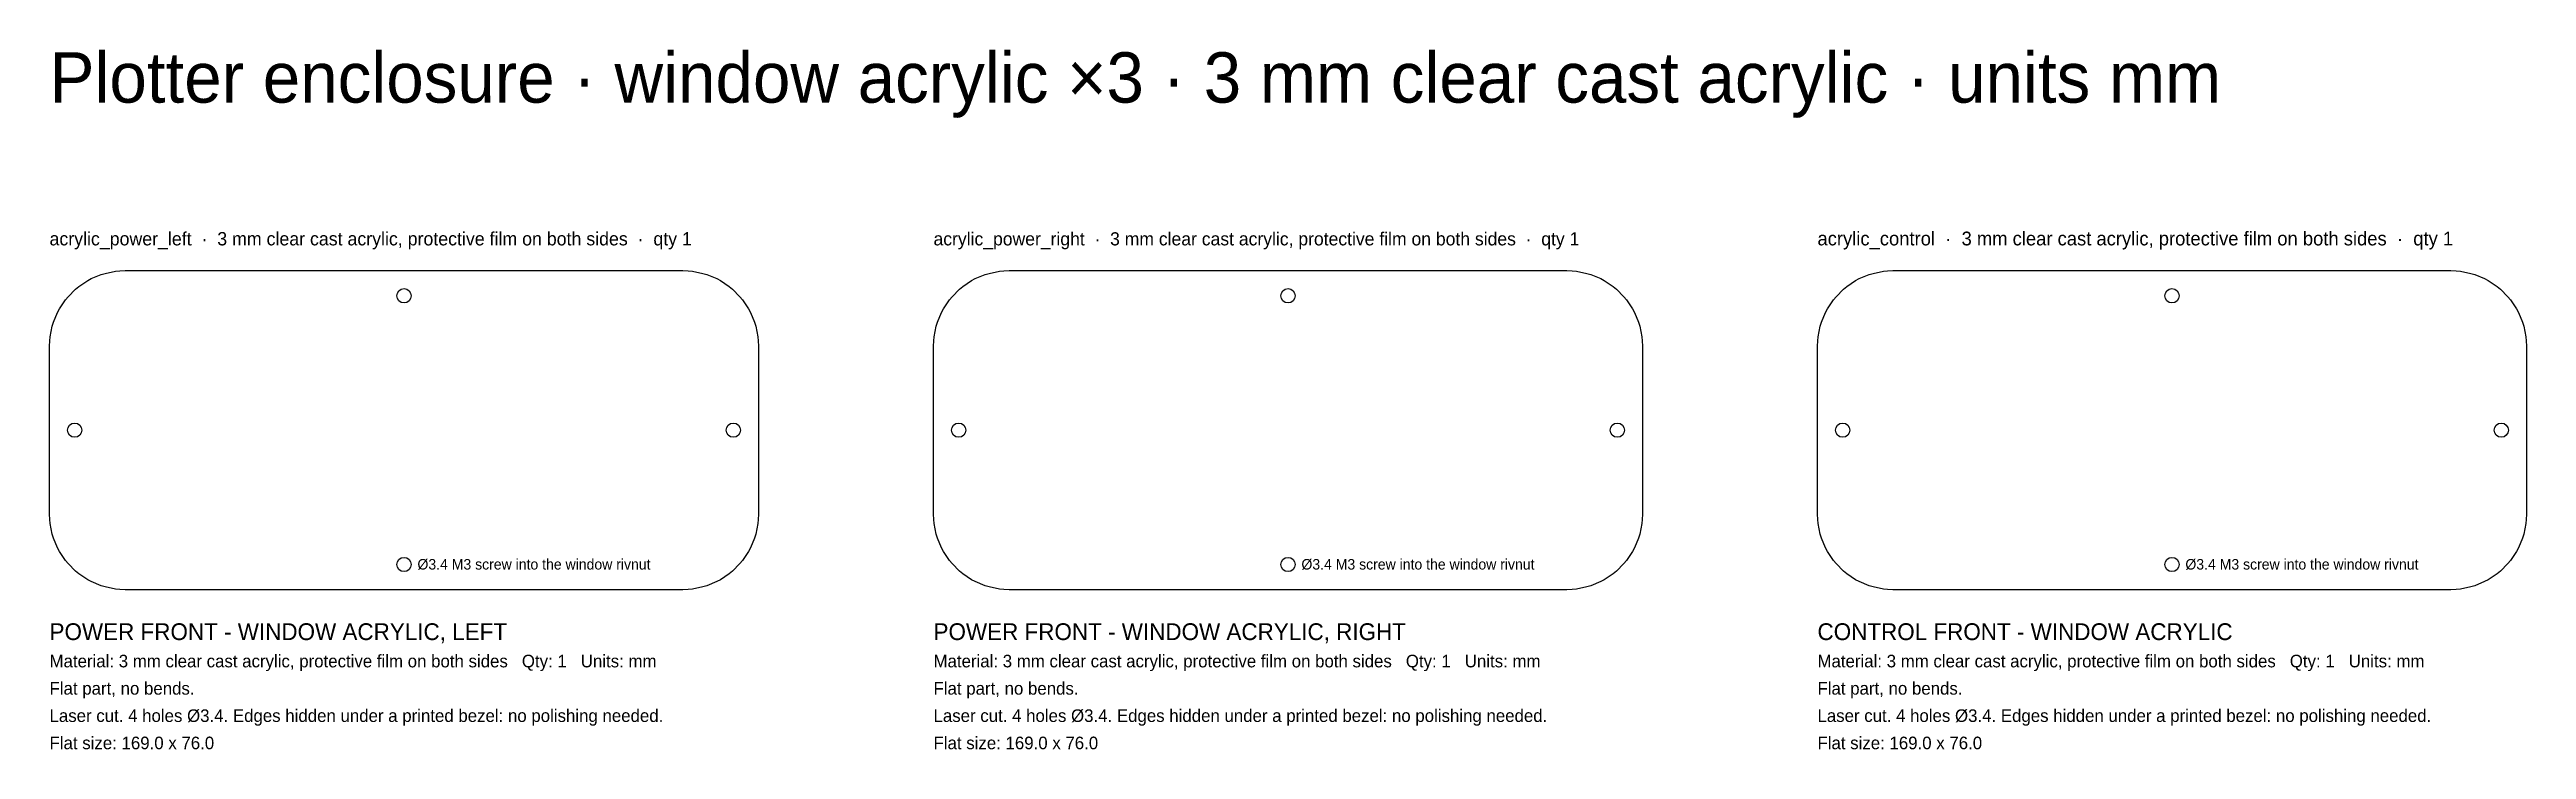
# Model space of a CAD drawing. Header units: millimetres. Extents: x 0 to 590, y -114 to 53.
import ezdxf

# ---------------------------------------------------------------- set-up
doc = ezdxf.new("R2010")
doc.units = ezdxf.units.MM
for name, color, linetype in [('Leaders', 5, 'CONTINUOUS'), ('Part Labels', 2, 'Continuous'), ('Title', 7, 'CONTINUOUS'), ('Visible', 7, 'CONTINUOUS')]:
    doc.layers.add(name, color=color, linetype=linetype)

msp = doc.modelspace()

# ---------------------------------------------------------------- linework, layer by layer
at = {"layer": 'Visible'}
for p, q in [((16.73, -0.06), (18, 0)), ((18, 0), (151, 0)), ((151, 0), (152.27, -0.06)), ((227.44, -0.06), (228.72, 0)), ((228.72, 0), (361.72, 0)), ((361.72, 0), (362.99, -0.06)), ((438.16, -0.06), (439.43, 0)), ((439.43, 0), (572.43, 0)), ((572.43, 0), (573.71, -0.06)), ((4.42, -6.22), (6.22, -4.42)), ((6.22, -4.42), (6.97, -3.79)), ((6.97, -3.79), (9.09, -2.38)), ((9.09, -2.38), (9.96, -1.92)), ((9.96, -1.92), (12.31, -0.94)), ((12.31, -0.94), (13.25, -0.66)), ((13.25, -0.66), (15.75, -0.16)), ((15.75, -0.16), (16.73, -0.06)), ((152.27, -0.06), (153.25, -0.16)), ((153.25, -0.16), (155.75, -0.66)), ((155.75, -0.66), (156.69, -0.94)), ((156.69, -0.94), (159.04, -1.92)), ((159.04, -1.92), (159.91, -2.38)), ((159.91, -2.38), (162.03, -3.79)), ((162.03, -3.79), (162.78, -4.42)), ((162.78, -4.42), (164.58, -6.22)), ((215.13, -6.22), (216.93, -4.42)), ((216.93, -4.42), (217.69, -3.79)), ((217.69, -3.79), (219.81, -2.38)), ((219.81, -2.38), (220.68, -1.92)), ((220.68, -1.92), (223.03, -0.94)), ((223.03, -0.94), (223.97, -0.66)), ((223.97, -0.66), (226.47, -0.16)), ((226.47, -0.16), (227.44, -0.06)), ((362.99, -0.06), (363.97, -0.16)), ((363.97, -0.16), (366.47, -0.66)), ((366.47, -0.66), (367.4, -0.94)), ((367.4, -0.94), (369.76, -1.92)), ((369.76, -1.92), (370.62, -2.38)), ((370.62, -2.38), (372.74, -3.79)), ((372.74, -3.79), (373.5, -4.42)), ((373.5, -4.42), (375.3, -6.22)), ((425.85, -6.22), (427.65, -4.42)), ((427.65, -4.42), (428.41, -3.79)), ((428.41, -3.79), (430.53, -2.38)), ((430.53, -2.38), (431.39, -1.92)), ((431.39, -1.92), (433.75, -0.94)), ((433.75, -0.94), (434.68, -0.66)), ((434.68, -0.66), (437.18, -0.16)), ((437.18, -0.16), (438.16, -0.06)), ((573.71, -0.06), (574.68, -0.16)), ((574.68, -0.16), (577.18, -0.66)), ((577.18, -0.66), (578.12, -0.94)), ((578.12, -0.94), (580.47, -1.92)), ((580.47, -1.92), (581.34, -2.38)), ((581.34, -2.38), (583.46, -3.79)), ((583.46, -3.79), (584.22, -4.42)), ((584.22, -4.42), (586.02, -6.22)), ((0.94, -12.31), (1.92, -9.96)), ((1.92, -9.96), (2.38, -9.09)), ((2.38, -9.09), (3.79, -6.97)), ((3.79, -6.97), (4.42, -6.22)), ((164.58, -6.22), (165.21, -6.97)), ((165.21, -6.97), (166.62, -9.09)), ((166.62, -9.09), (167.08, -9.96)), ((167.08, -9.96), (168.06, -12.31)), ((211.66, -12.31), (212.63, -9.96)), ((212.63, -9.96), (213.09, -9.09)), ((213.09, -9.09), (214.51, -6.97)), ((214.51, -6.97), (215.13, -6.22)), ((375.3, -6.22), (375.92, -6.97)), ((375.92, -6.97), (377.34, -9.09)), ((377.34, -9.09), (377.8, -9.96)), ((377.8, -9.96), (378.78, -12.31)), ((422.37, -12.31), (423.35, -9.96)), ((423.35, -9.96), (423.81, -9.09)), ((423.81, -9.09), (425.23, -6.97)), ((425.23, -6.97), (425.85, -6.22)), ((586.02, -6.22), (586.64, -6.97)), ((586.64, -6.97), (588.06, -9.09)), ((588.06, -9.09), (588.52, -9.96)), ((588.52, -9.96), (589.49, -12.31)), ((0, -18), (0.06, -16.73)), ((0.06, -16.73), (0.16, -15.75)), ((0.16, -15.75), (0.66, -13.25)), ((0.66, -13.25), (0.94, -12.31)), ((168.06, -12.31), (168.34, -13.25)), ((168.34, -13.25), (168.84, -15.75)), ((168.84, -15.75), (168.94, -16.73)), ((168.94, -16.73), (169, -18)), ((210.72, -18), (210.78, -16.73)), ((210.78, -16.73), (210.88, -15.75)), ((210.88, -15.75), (211.37, -13.25)), ((211.37, -13.25), (211.66, -12.31)), ((378.78, -12.31), (379.06, -13.25)), ((379.06, -13.25), (379.56, -15.75)), ((379.56, -15.75), (379.65, -16.73)), ((379.65, -16.73), (379.72, -18)), ((421.43, -18), (421.5, -16.73)), ((421.5, -16.73), (421.59, -15.75)), ((421.59, -15.75), (422.09, -13.25)), ((422.09, -13.25), (422.37, -12.31)), ((589.49, -12.31), (589.78, -13.25)), ((589.78, -13.25), (590.27, -15.75)), ((590.27, -15.75), (590.37, -16.73)), ((590.37, -16.73), (590.43, -18)), ((0, -58), (0, -18)), ((169, -18), (169, -58)), ((210.72, -58), (210.72, -18)), ((379.72, -18), (379.72, -58)), ((421.43, -58), (421.43, -18)), ((590.43, -18), (590.43, -58)), ((0.06, -59.27), (0, -58)), ((169, -58), (168.94, -59.27)), ((210.78, -59.27), (210.72, -58)), ((379.72, -58), (379.65, -59.27)), ((421.5, -59.27), (421.43, -58)), ((590.43, -58), (590.37, -59.27)), ((0.16, -60.25), (0.06, -59.27)), ((0.66, -62.75), (0.16, -60.25)), ((0.94, -63.69), (0.66, -62.75)), ((1.92, -66.04), (0.94, -63.69)), ((168.06, -63.69), (167.08, -66.04)), ((168.34, -62.75), (168.06, -63.69)), ((168.84, -60.25), (168.34, -62.75)), ((168.94, -59.27), (168.84, -60.25)), ((210.88, -60.25), (210.78, -59.27)), ((211.37, -62.75), (210.88, -60.25)), ((211.66, -63.69), (211.37, -62.75)), ((212.63, -66.04), (211.66, -63.69)), ((378.78, -63.69), (377.8, -66.04)), ((379.06, -62.75), (378.78, -63.69)), ((379.56, -60.25), (379.06, -62.75)), ((379.65, -59.27), (379.56, -60.25)), ((421.59, -60.25), (421.5, -59.27)), ((422.09, -62.75), (421.59, -60.25)), ((422.37, -63.69), (422.09, -62.75)), ((423.35, -66.04), (422.37, -63.69)), ((589.49, -63.69), (588.52, -66.04)), ((589.78, -62.75), (589.49, -63.69)), ((590.27, -60.25), (589.78, -62.75)), ((590.37, -59.27), (590.27, -60.25)), ((2.38, -66.91), (1.92, -66.04)), ((3.79, -69.03), (2.38, -66.91)), ((4.42, -69.78), (3.79, -69.03)), ((6.22, -71.58), (4.42, -69.78)), ((164.58, -69.78), (162.78, -71.58)), ((165.21, -69.03), (164.58, -69.78)), ((166.62, -66.91), (165.21, -69.03)), ((167.08, -66.04), (166.62, -66.91)), ((213.09, -66.91), (212.63, -66.04)), ((214.51, -69.03), (213.09, -66.91)), ((215.13, -69.78), (214.51, -69.03)), ((216.93, -71.58), (215.13, -69.78)), ((375.3, -69.78), (373.5, -71.58)), ((375.92, -69.03), (375.3, -69.78)), ((377.34, -66.91), (375.92, -69.03)), ((377.8, -66.04), (377.34, -66.91)), ((423.81, -66.91), (423.35, -66.04)), ((425.23, -69.03), (423.81, -66.91)), ((425.85, -69.78), (425.23, -69.03)), ((427.65, -71.58), (425.85, -69.78)), ((586.02, -69.78), (584.22, -71.58)), ((586.64, -69.03), (586.02, -69.78)), ((588.06, -66.91), (586.64, -69.03)), ((588.52, -66.04), (588.06, -66.91)), ((6.97, -72.21), (6.22, -71.58)), ((9.09, -73.62), (6.97, -72.21)), ((9.96, -74.08), (9.09, -73.62)), ((12.31, -75.06), (9.96, -74.08)), ((13.25, -75.34), (12.31, -75.06)), ((15.75, -75.84), (13.25, -75.34)), ((16.73, -75.94), (15.75, -75.84)), ((18, -76), (16.73, -75.94)), ((151, -76), (18, -76)), ((152.27, -75.94), (151, -76)), ((153.25, -75.84), (152.27, -75.94)), ((155.75, -75.34), (153.25, -75.84)), ((156.69, -75.06), (155.75, -75.34)), ((159.04, -74.08), (156.69, -75.06)), ((159.91, -73.62), (159.04, -74.08)), ((162.03, -72.21), (159.91, -73.62)), ((162.78, -71.58), (162.03, -72.21)), ((217.69, -72.21), (216.93, -71.58)), ((219.81, -73.62), (217.69, -72.21)), ((220.68, -74.08), (219.81, -73.62)), ((223.03, -75.06), (220.68, -74.08)), ((223.97, -75.34), (223.03, -75.06)), ((226.47, -75.84), (223.97, -75.34)), ((227.44, -75.94), (226.47, -75.84)), ((228.72, -76), (227.44, -75.94)), ((361.72, -76), (228.72, -76)), ((362.99, -75.94), (361.72, -76)), ((363.97, -75.84), (362.99, -75.94)), ((366.47, -75.34), (363.97, -75.84)), ((367.4, -75.06), (366.47, -75.34)), ((369.76, -74.08), (367.4, -75.06)), ((370.62, -73.62), (369.76, -74.08)), ((372.74, -72.21), (370.62, -73.62)), ((373.5, -71.58), (372.74, -72.21)), ((428.41, -72.21), (427.65, -71.58)), ((430.53, -73.62), (428.41, -72.21)), ((431.39, -74.08), (430.53, -73.62)), ((433.75, -75.06), (431.39, -74.08)), ((434.68, -75.34), (433.75, -75.06)), ((437.18, -75.84), (434.68, -75.34)), ((438.16, -75.94), (437.18, -75.84)), ((439.43, -76), (438.16, -75.94)), ((572.43, -76), (439.43, -76)), ((573.71, -75.94), (572.43, -76)), ((574.68, -75.84), (573.71, -75.94)), ((577.18, -75.34), (574.68, -75.84)), ((578.12, -75.06), (577.18, -75.34)), ((580.47, -74.08), (578.12, -75.06)), ((581.34, -73.62), (580.47, -74.08)), ((583.46, -72.21), (581.34, -73.62)), ((584.22, -71.58), (583.46, -72.21))]:
    msp.add_line(p, q, dxfattribs=at)
for centre in [(84.5, -6), (295.22, -6), (505.93, -6), (6, -38), (163, -38), (216.72, -38), (373.72, -38), (427.43, -38), (584.43, -38), (84.5, -70), (295.22, -70), (505.93, -70)]:
    msp.add_circle(centre, 1.7, dxfattribs=at)

# ---------------------------------------------------------------- texts
at = {"layer": 'Leaders'}
for p in [(87.7, -71.2), (298.42, -71.2), (509.13, -71.2)]:
    msp.add_text('%%c3.4 M3 screw into the window rivnut', height=2.5, dxfattribs=at).set_placement(p)
at = {"layer": 'Part Labels'}
for s, height, p in [('Plotter enclosure · window acrylic ×3 · 3 mm clear cast acrylic · units mm', 12, (0, 40)), ('acrylic_power_left  ·  3 mm clear cast acrylic, protective film on both sides  ·  qty 1', 3.1649, (0, 6)), ('acrylic_power_right  ·  3 mm clear cast acrylic, protective film on both sides  ·  qty 1', 3.129, (210.72, 6)), ('acrylic_control  ·  3 mm clear cast acrylic, protective film on both sides  ·  qty 1', 3.278, (421.43, 6))]:
    msp.add_text(s, height=height, dxfattribs=at).set_placement(p)
at = {"layer": 'Title'}
for s, height, p in [('POWER FRONT - WINDOW ACRYLIC, LEFT', 4, (0, -88)), ('POWER FRONT - WINDOW ACRYLIC, RIGHT', 4, (210.72, -88)), ('CONTROL FRONT - WINDOW ACRYLIC', 4, (421.43, -88)), ('Material: 3 mm clear cast acrylic, protective film on both sides   Qty: 1   Units: mm', 3, (0, -94.5)), ('Material: 3 mm clear cast acrylic, protective film on both sides   Qty: 1   Units: mm', 3, (210.72, -94.5)), ('Material: 3 mm clear cast acrylic, protective film on both sides   Qty: 1   Units: mm', 3, (421.43, -94.5)), ('Flat part, no bends.', 3, (0, -101)), ('Flat part, no bends.', 3, (210.72, -101)), ('Flat part, no bends.', 3, (421.43, -101)), ('Laser cut. 4 holes %%c3.4. Edges hidden under a printed bezel: no polishing needed.', 3, (0, -107.5)), ('Laser cut. 4 holes %%c3.4. Edges hidden under a printed bezel: no polishing needed.', 3, (210.72, -107.5)), ('Laser cut. 4 holes %%c3.4. Edges hidden under a printed bezel: no polishing needed.', 3, (421.43, -107.5)), ('Flat size: 169.0 x 76.0', 3, (0, -114)), ('Flat size: 169.0 x 76.0', 3, (210.72, -114)), ('Flat size: 169.0 x 76.0', 3, (421.43, -114))]:
    msp.add_text(s, height=height, dxfattribs=at).set_placement(p)

doc.saveas('drawing.dxf')
